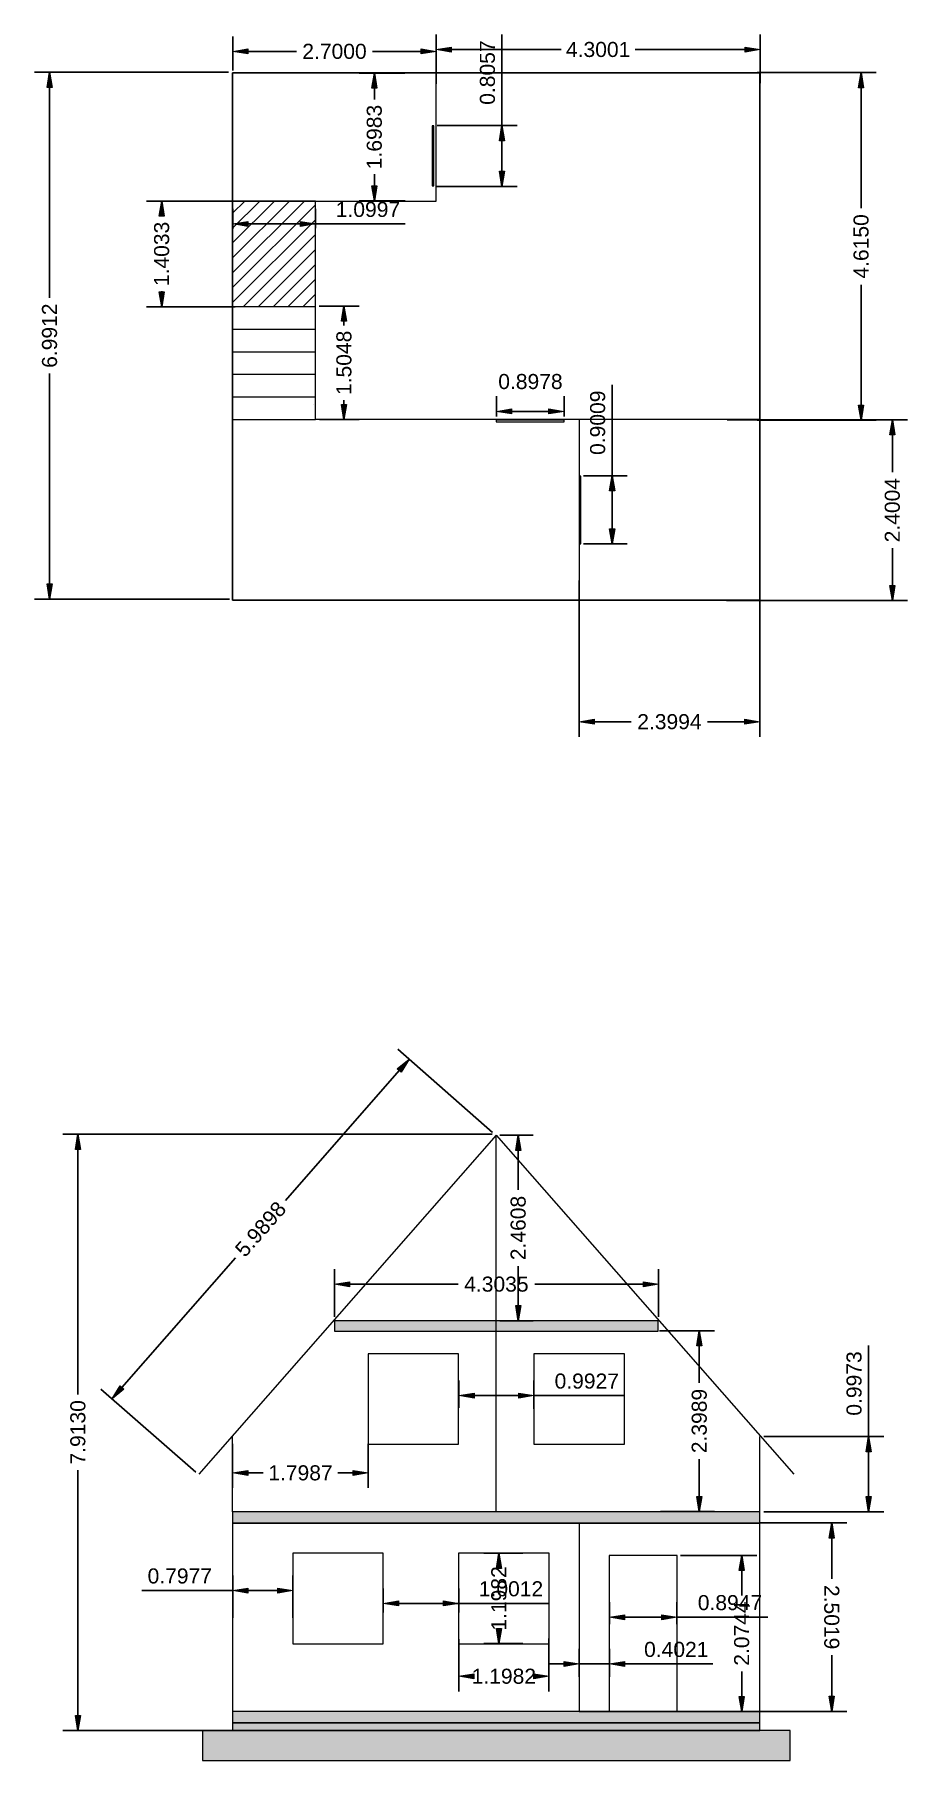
# Model space of a CAD drawing. Header units: inches. Extents: x -2.6 to 20.7, y -15.4 to 7.5.
# Drawn here: x -2.63 to 8.96, y -15.4 to 7.51 of the extents above; entities that cross this region are included whole.
import ezdxf

# ---------------------------------------------------------------- set-up
doc = ezdxf.new("R2010")
doc.units = ezdxf.units.IN
doc.header["$MEASUREMENT"] = 0
doc.linetypes.add('DASHED', pattern=[0.75, 0.5, -0.25])
doc.layers.get('0').update_dxf_attribs({"lineweight": 0})
doc.layers.get('Defpoints').update_dxf_attribs({"lineweight": 0})
doc.styles.get("Standard").update_dxf_attribs({"font": 'arial.ttf'})
doc.dimstyles.get("Standard").update_dxf_attribs({"dimtxt": 0.2, "dimasz": 0.2, "dimexe": 0.2, "dimexo": 0.05, "dimgap": 0.09, "dimtad": 0, "dimdec": 4, "dimzin": 0, "dimdsep": 46, "dimtxsty": 'Standard', "dimblk": 'VDDIM_DEFAULT', "dimcen": 0.09, "dimclre": 256, "dimclrt": 256, "dimadec": 0, "dimazin": 0, "dimtfac": 1, "dimtdec": 4, "dimtix": 1, "dimtmove": 0, "dimatfit": 3, "dimfxl": 0, "dimtolj": 1, "dimtzin": 0, "dimarcsym": 0})

# ---------------------------------------------------------------- blocks, each defined once
blk = doc.blocks.new('VDDIM_DEFAULT')
at = {"linetype": 'Continuous'}
blk.add_hatch(color=0, dxfattribs=at).paths.add_polyline_path([(0, 0), (-1, -0.1665), (-1, 0.1665)], flags=0)
at = {"color": 0, "linetype": 'Continuous'}
blk.add_lwpolyline([(0, 0), (-1, -0.1665), (-1, 0.1665), (0, 0)], dxfattribs=at)
blk = doc.blocks.new('*D10')
at = {"lineweight": -2}
for p, q in [((6.565, 2.397), (8.958, 2.397)), ((6.558, -0.003), (8.958, -0.003))]:
    blk.add_line(p, q, dxfattribs=at)
at = {"color": 0, "lineweight": -2}
for p, q in [((8.758, 2.197), (8.758, 1.703)), ((8.758, 0.197), (8.758, 0.691))]:
    blk.add_line(p, q, dxfattribs=at)
at = {"layer": 'Defpoints', "color": 0}
for p in [(6.515, 2.397), (6.508, -0.003), (8.758, -0.003)]:
    blk.add_point(p, dxfattribs=at)
at = {"color": 0, "lineweight": -2, "xscale": 0.2, "yscale": 0.2, "zscale": 0.2}
for p, rotation in [((8.758, 2.397), 89.99999999999986), ((8.758, -0.003), 269.9999999999998)]:
    blk.add_blockref('VDDIM_DEFAULT', p, dxfattribs=dict(at, rotation=rotation))
at = {"insert": (8.758, 1.197), "char_height": 0.2, "attachment_point": 5, "rotation": 90}
blk.add_mtext('\\A1;2.4004', dxfattribs=at)
blk = doc.blocks.new('*D11')
at = {"lineweight": -2}
for p, q in [((4.598, 0.261), (4.598, -1.812)), ((6.998, 0.261), (6.998, -1.812))]:
    blk.add_line(p, q, dxfattribs=at)
at = {"color": 0, "lineweight": -2}
for p, q in [((4.798, -1.612), (5.292, -1.612)), ((6.798, -1.612), (6.304, -1.612))]:
    blk.add_line(p, q, dxfattribs=at)
at = {"layer": 'Defpoints', "color": 0}
for p in [(4.598, 0.311), (6.998, 0.311), (6.998, -1.612)]:
    blk.add_point(p, dxfattribs=at)
at = {"color": 0, "lineweight": -2, "xscale": 0.2, "yscale": 0.2, "zscale": 0.2}
for p, rotation in [((4.598, -1.612), 180), ((6.998, -1.612), 360)]:
    blk.add_blockref('VDDIM_DEFAULT', p, dxfattribs=dict(at, rotation=rotation))
at = {"insert": (5.798, -1.612), "char_height": 0.2, "attachment_point": 5}
blk.add_mtext('\\A1;2.3994', dxfattribs=at)
blk = doc.blocks.new('*D12')
at = {"lineweight": -2}
for p, q in [((2.287, 6.999), (1.681, 6.999)), ((2.292, 5.301), (1.681, 5.301))]:
    blk.add_line(p, q, dxfattribs=at)
at = {"color": 0, "lineweight": -2}
for p, q in [((1.881, 6.799), (1.881, 6.646)), ((1.881, 5.501), (1.881, 5.655))]:
    blk.add_line(p, q, dxfattribs=at)
at = {"layer": 'Defpoints', "color": 0}
for p in [(2.337, 6.999), (1.881, 5.301), (2.342, 5.301)]:
    blk.add_point(p, dxfattribs=at)
at = {"color": 0, "lineweight": -2, "xscale": 0.2, "yscale": 0.2, "zscale": 0.2}
for p, rotation in [((1.881, 6.999), 89.9999999999999), ((1.881, 5.301), 269.9999999999999)]:
    blk.add_blockref('VDDIM_DEFAULT', p, dxfattribs=dict(at, rotation=rotation))
at = {"insert": (1.881, 6.15), "char_height": 0.2, "attachment_point": 5, "rotation": 90}
blk.add_mtext('\\A1;1.6983', dxfattribs=at)
blk = doc.blocks.new('*D13')
at = {"lineweight": -2}
for p, q in [((0.002, 7.032), (0.002, 7.486)), ((2.701, 7.032), (2.701, 7.486))]:
    blk.add_line(p, q, dxfattribs=at)
at = {"color": 0, "lineweight": -2}
for p, q in [((0.202, 7.286), (0.846, 7.286)), ((2.501, 7.286), (1.858, 7.286))]:
    blk.add_line(p, q, dxfattribs=at)
at = {"layer": 'Defpoints', "color": 0}
for p in [(0.002, 7.286), (0.002, 6.982), (2.701, 6.982)]:
    blk.add_point(p, dxfattribs=at)
at = {"color": 0, "lineweight": -2, "xscale": 0.2, "yscale": 0.2, "zscale": 0.2, "rotation": 180}
blk.add_blockref('VDDIM_DEFAULT', (0.002, 7.286), dxfattribs=at)
at = {"color": 0, "lineweight": -2, "xscale": 0.2, "yscale": 0.2, "zscale": 0.2}
blk.add_blockref('VDDIM_DEFAULT', (2.701, 7.286), dxfattribs=at)
at = {"insert": (1.352, 7.286), "char_height": 0.2, "attachment_point": 5}
blk.add_mtext('\\A1;2.7000', dxfattribs=at)
blk = doc.blocks.new('*D14')
at = {"lineweight": -2}
for p, q in [((0.002, 4.932), (0.002, 5.196)), ((1.101, 4.94), (1.101, 5.196))]:
    blk.add_line(p, q, dxfattribs=at)
at = {"color": 0, "lineweight": -2}
for p, q in [((0.202, 4.996), (1.101, 4.996)), ((1.101, 4.996), (2.292, 4.996))]:
    blk.add_line(p, q, dxfattribs=at)
at = {"layer": 'Defpoints', "color": 0}
for p in [(0.002, 4.882), (1.101, 4.996), (1.101, 4.89)]:
    blk.add_point(p, dxfattribs=at)
at = {"color": 0, "lineweight": -2, "xscale": 0.2, "yscale": 0.2, "zscale": 0.2, "rotation": 180}
blk.add_blockref('VDDIM_DEFAULT', (0.002, 4.996), dxfattribs=at)
at = {"color": 0, "lineweight": -2, "xscale": 0.2, "yscale": 0.2, "zscale": 0.2}
blk.add_blockref('VDDIM_DEFAULT', (1.101, 4.996), dxfattribs=at)
at = {"insert": (1.796, 5.188), "char_height": 0.2, "attachment_point": 5}
blk.add_mtext('\\A1;1.0997', dxfattribs=at)
blk = doc.blocks.new('*D15')
at = {"lineweight": -2}
for p, q in [((0.034, 5.3), (-1.142, 5.3)), ((0.034, 3.897), (-1.142, 3.897))]:
    blk.add_line(p, q, dxfattribs=at)
at = {"color": 0, "lineweight": -2}
for p, q in [((-0.942, 5.1), (-0.942, 5.094)), ((-0.942, 4.097), (-0.942, 4.103))]:
    blk.add_line(p, q, dxfattribs=at)
at = {"layer": 'Defpoints', "color": 0}
for p in [(0.084, 5.3), (-0.942, 3.897), (0.084, 3.897)]:
    blk.add_point(p, dxfattribs=at)
at = {"color": 0, "lineweight": -2, "xscale": 0.2, "yscale": 0.2, "zscale": 0.2}
for p, rotation in [((-0.942, 5.3), 89.9999999999999), ((-0.942, 3.897), 269.9999999999999)]:
    blk.add_blockref('VDDIM_DEFAULT', p, dxfattribs=dict(at, rotation=rotation))
at = {"insert": (-0.942, 4.598), "char_height": 0.2, "attachment_point": 5, "rotation": 90}
blk.add_mtext('\\A1;1.4033', dxfattribs=at)
blk = doc.blocks.new('*D16')
at = {"lineweight": -2}
for p, q in [((1.149, 3.905), (1.678, 3.905)), ((1.151, 2.4), (1.678, 2.4))]:
    blk.add_line(p, q, dxfattribs=at)
at = {"color": 0, "lineweight": -2}
for p, q in [((1.478, 3.705), (1.478, 3.648)), ((1.478, 2.6), (1.478, 2.657))]:
    blk.add_line(p, q, dxfattribs=at)
at = {"layer": 'Defpoints', "color": 0}
for p in [(1.099, 3.905), (1.101, 2.4), (1.478, 2.4)]:
    blk.add_point(p, dxfattribs=at)
at = {"color": 0, "lineweight": -2, "xscale": 0.2, "yscale": 0.2, "zscale": 0.2}
for p, rotation in [((1.478, 3.905), 89.99999999999994), ((1.478, 2.4), 269.9999999999999)]:
    blk.add_blockref('VDDIM_DEFAULT', p, dxfattribs=dict(at, rotation=rotation))
at = {"insert": (1.478, 3.152), "char_height": 0.2, "attachment_point": 5, "rotation": 90}
blk.add_mtext('\\A1;1.5048', dxfattribs=at)
blk = doc.blocks.new('*D17')
at = {"lineweight": -2}
for p, q in [((-0.055, 7.009), (-2.63, 7.009)), ((-0.041, 0.017), (-2.63, 0.017))]:
    blk.add_line(p, q, dxfattribs=at)
at = {"color": 0, "lineweight": -2}
for p, q in [((-2.43, 6.809), (-2.43, 4.017)), ((-2.43, 0.217), (-2.43, 3.009))]:
    blk.add_line(p, q, dxfattribs=at)
at = {"layer": 'Defpoints', "color": 0}
for p in [(-0.005, 7.009), (-2.43, 0.017), (0.009, 0.017)]:
    blk.add_point(p, dxfattribs=at)
at = {"color": 0, "lineweight": -2, "xscale": 0.2, "yscale": 0.2, "zscale": 0.2}
for p, rotation in [((-2.43, 7.009), 89.99999999999991), ((-2.43, 0.017), 269.9999999999999)]:
    blk.add_blockref('VDDIM_DEFAULT', p, dxfattribs=dict(at, rotation=rotation))
at = {"insert": (-2.43, 3.513), "char_height": 0.2, "attachment_point": 5, "rotation": 90}
blk.add_mtext('\\A1;6.9912', dxfattribs=at)
blk = doc.blocks.new('*D18')
at = {"lineweight": -2}
for p, q in [((6.963, 7.005), (8.543, 7.005)), ((6.963, 2.39), (8.543, 2.39))]:
    blk.add_line(p, q, dxfattribs=at)
at = {"color": 0, "lineweight": -2}
for p, q in [((8.343, 6.805), (8.343, 5.206)), ((8.343, 2.59), (8.343, 4.189))]:
    blk.add_line(p, q, dxfattribs=at)
at = {"layer": 'Defpoints', "color": 0}
for p in [(6.913, 7.005), (6.913, 2.39), (8.343, 2.39)]:
    blk.add_point(p, dxfattribs=at)
at = {"color": 0, "lineweight": -2, "xscale": 0.2, "yscale": 0.2, "zscale": 0.2}
for p, rotation in [((8.343, 7.005), 89.9999999999999), ((8.343, 2.39), 269.9999999999999)]:
    blk.add_blockref('VDDIM_DEFAULT', p, dxfattribs=dict(at, rotation=rotation))
at = {"insert": (8.343, 4.698), "char_height": 0.2, "attachment_point": 5, "rotation": 90}
blk.add_mtext('\\A1;4.6150', dxfattribs=at)
blk = doc.blocks.new('*D25')
at = {"lineweight": -2}
for p, q in [((6.999, -12.247), (8.152, -12.247)), ((6.999, -14.748), (8.152, -14.748))]:
    blk.add_line(p, q, dxfattribs=at)
at = {"color": 0, "lineweight": -2}
for p, q in [((7.952, -12.447), (7.952, -12.991)), ((7.952, -14.548), (7.952, -14.004))]:
    blk.add_line(p, q, dxfattribs=at)
at = {"layer": 'Defpoints', "color": 0}
for p in [(6.949, -12.247), (7.952, -12.247), (6.949, -14.748)]:
    blk.add_point(p, dxfattribs=at)
at = {"color": 0, "lineweight": -2, "xscale": 0.2, "yscale": 0.2, "zscale": 0.2}
for p, rotation in [((7.952, -12.247), 90), ((7.952, -14.748), 270)]:
    blk.add_blockref('VDDIM_DEFAULT', p, dxfattribs=dict(at, rotation=rotation))
at = {"insert": (7.952, -13.497), "char_height": 0.2, "attachment_point": 5, "rotation": 270}
blk.add_mtext('\\A1;2.5019', dxfattribs=at)
blk = doc.blocks.new('*D26')
at = {"color": 0, "lineweight": -2}
for p, q in [((8.443, -11.101), (8.443, -9.892)), ((8.443, -11.898), (8.443, -11.301))]:
    blk.add_line(p, q, dxfattribs=at)
at = {"lineweight": -2}
for p, q in [((7.051, -11.101), (8.643, -11.101)), ((7.051, -12.098), (8.643, -12.098))]:
    blk.add_line(p, q, dxfattribs=at)
at = {"layer": 'Defpoints', "color": 0}
for p in [(7.001, -11.101), (8.443, -11.101), (7.001, -12.098)]:
    blk.add_point(p, dxfattribs=at)
at = {"color": 0, "lineweight": -2, "xscale": 0.2, "yscale": 0.2, "zscale": 0.2}
for p, rotation in [((8.443, -11.101), 90), ((8.443, -12.098), 270)]:
    blk.add_blockref('VDDIM_DEFAULT', p, dxfattribs=dict(at, rotation=rotation))
at = {"insert": (8.25, -10.396), "char_height": 0.2, "attachment_point": 5, "rotation": 90}
blk.add_mtext('\\A1;0.9973', dxfattribs=at)
blk = doc.blocks.new('*D27')
at = {"lineweight": -2}
for p, q in [((4.601, -14.29), (4.601, -13.919)), ((5.003, -14.29), (5.003, -13.919))]:
    blk.add_line(p, q, dxfattribs=at)
at = {"color": 0, "lineweight": -2}
for p, q in [((4.401, -14.119), (4.201, -14.119)), ((4.601, -14.119), (5.003, -14.119)), ((5.203, -14.119), (6.374, -14.119))]:
    blk.add_line(p, q, dxfattribs=at)
at = {"layer": 'Defpoints', "color": 0}
for p in [(5.003, -14.119), (4.601, -14.34), (5.003, -14.34)]:
    blk.add_point(p, dxfattribs=at)
at = {"color": 0, "lineweight": -2, "xscale": 0.2, "yscale": 0.2, "zscale": 0.2}
blk.add_blockref('VDDIM_DEFAULT', (4.601, -14.119), dxfattribs=at)
at = {"color": 0, "lineweight": -2, "xscale": 0.2, "yscale": 0.2, "zscale": 0.2, "rotation": 180}
blk.add_blockref('VDDIM_DEFAULT', (5.003, -14.119), dxfattribs=at)
at = {"insert": (5.889, -13.927), "char_height": 0.2, "attachment_point": 5}
blk.add_mtext('\\A1;0.4021', dxfattribs=at)
blk = doc.blocks.new('*D28')
at = {"lineweight": -2}
for p, q in [((3.001, -13.791), (3.001, -14.483)), ((4.199, -13.783), (4.199, -14.483))]:
    blk.add_line(p, q, dxfattribs=at)
at = {"color": 0, "lineweight": -2}
for p, q in [((3.201, -14.283), (3.106, -14.283)), ((3.999, -14.283), (4.094, -14.283))]:
    blk.add_line(p, q, dxfattribs=at)
at = {"layer": 'Defpoints', "color": 0}
for p in [(3.001, -13.741), (4.199, -13.733), (4.199, -14.283)]:
    blk.add_point(p, dxfattribs=at)
at = {"color": 0, "lineweight": -2, "xscale": 0.2, "yscale": 0.2, "zscale": 0.2, "rotation": 180}
blk.add_blockref('VDDIM_DEFAULT', (3.001, -14.283), dxfattribs=at)
at = {"color": 0, "lineweight": -2, "xscale": 0.2, "yscale": 0.2, "zscale": 0.2}
blk.add_blockref('VDDIM_DEFAULT', (4.199, -14.283), dxfattribs=at)
at = {"insert": (3.6, -14.283), "char_height": 0.2, "attachment_point": 5}
blk.add_mtext('\\A1;1.1982', dxfattribs=at)
blk = doc.blocks.new('*D29')
at = {"lineweight": -2}
for p, q in [((3.853, -12.65), (3.334, -12.65)), ((3.853, -13.848), (3.334, -13.848))]:
    blk.add_line(p, q, dxfattribs=at)
at = {"color": 0, "lineweight": -2}
for p, q in [((3.534, -12.85), (3.534, -12.755)), ((3.534, -13.648), (3.534, -13.743))]:
    blk.add_line(p, q, dxfattribs=at)
at = {"layer": 'Defpoints', "color": 0}
for p in [(3.903, -12.65), (3.534, -13.848), (3.903, -13.848)]:
    blk.add_point(p, dxfattribs=at)
at = {"color": 0, "lineweight": -2, "xscale": 0.2, "yscale": 0.2, "zscale": 0.2}
for p, rotation in [((3.534, -12.65), 90), ((3.534, -13.848), 270)]:
    blk.add_blockref('VDDIM_DEFAULT', p, dxfattribs=dict(at, rotation=rotation))
at = {"insert": (3.534, -13.249), "char_height": 0.2, "attachment_point": 5, "rotation": 90}
blk.add_mtext('\\A1;1.1982', dxfattribs=at)
blk = doc.blocks.new('*D30')
at = {"lineweight": -2}
for p, q in [((2, -13.437), (2, -13.115)), ((3.001, -13.437), (3.001, -13.115))]:
    blk.add_line(p, q, dxfattribs=at)
at = {"color": 0, "lineweight": -2}
for p, q in [((2.2, -13.315), (3.001, -13.315)), ((3.001, -13.315), (4.189, -13.315))]:
    blk.add_line(p, q, dxfattribs=at)
at = {"layer": 'Defpoints', "color": 0}
for p in [(2, -13.487), (3.001, -13.315), (3.001, -13.487)]:
    blk.add_point(p, dxfattribs=at)
at = {"color": 0, "lineweight": -2, "xscale": 0.2, "yscale": 0.2, "zscale": 0.2, "rotation": 180}
blk.add_blockref('VDDIM_DEFAULT', (2, -13.315), dxfattribs=at)
at = {"color": 0, "lineweight": -2, "xscale": 0.2, "yscale": 0.2, "zscale": 0.2}
blk.add_blockref('VDDIM_DEFAULT', (3.001, -13.315), dxfattribs=at)
at = {"insert": (3.695, -13.122), "char_height": 0.2, "attachment_point": 5}
blk.add_mtext('\\A1;1.0012', dxfattribs=at)
blk = doc.blocks.new('*D31')
at = {"lineweight": -2}
for p, q in [((5.003, -13.591), (5.003, -13.299)), ((5.897, -13.591), (5.897, -13.299))]:
    blk.add_line(p, q, dxfattribs=at)
at = {"color": 0, "lineweight": -2}
for p, q in [((5.203, -13.499), (5.697, -13.499)), ((5.897, -13.499), (7.106, -13.499))]:
    blk.add_line(p, q, dxfattribs=at)
at = {"layer": 'Defpoints', "color": 0}
for p in [(5.897, -13.499), (5.003, -13.641), (5.897, -13.641)]:
    blk.add_point(p, dxfattribs=at)
at = {"color": 0, "lineweight": -2, "xscale": 0.2, "yscale": 0.2, "zscale": 0.2, "rotation": 180}
blk.add_blockref('VDDIM_DEFAULT', (5.003, -13.499), dxfattribs=at)
at = {"color": 0, "lineweight": -2, "xscale": 0.2, "yscale": 0.2, "zscale": 0.2}
blk.add_blockref('VDDIM_DEFAULT', (5.897, -13.499), dxfattribs=at)
at = {"insert": (6.602, -13.306), "char_height": 0.2, "attachment_point": 5}
blk.add_mtext('\\A1;0.8947', dxfattribs=at)
blk = doc.blocks.new('*D32')
at = {"lineweight": -2}
for p, q in [((5.947, -12.678), (6.958, -12.678)), ((5.947, -14.752), (6.958, -14.752))]:
    blk.add_line(p, q, dxfattribs=at)
at = {"color": 0, "lineweight": -2}
for p, q in [((6.758, -12.878), (6.758, -13.209)), ((6.758, -14.552), (6.758, -14.221))]:
    blk.add_line(p, q, dxfattribs=at)
at = {"layer": 'Defpoints', "color": 0}
for p in [(5.897, -12.678), (6.758, -12.678), (5.897, -14.752)]:
    blk.add_point(p, dxfattribs=at)
at = {"color": 0, "lineweight": -2, "xscale": 0.2, "yscale": 0.2, "zscale": 0.2}
for p, rotation in [((6.758, -12.678), 89.99999999999991), ((6.758, -14.752), 269.9999999999999)]:
    blk.add_blockref('VDDIM_DEFAULT', p, dxfattribs=dict(at, rotation=rotation))
at = {"insert": (6.758, -13.715), "char_height": 0.2, "attachment_point": 5, "rotation": 90}
blk.add_mtext('\\A1;2.0744', dxfattribs=at)
blk = doc.blocks.new('*D33')
at = {"lineweight": -2}
for p, q in [((3.549, -7.101), (3.991, -7.101)), ((3.549, -9.562), (3.991, -9.562))]:
    blk.add_line(p, q, dxfattribs=at)
at = {"color": 0, "lineweight": -2}
for p, q in [((3.791, -7.301), (3.791, -7.825)), ((3.791, -9.362), (3.791, -8.838))]:
    blk.add_line(p, q, dxfattribs=at)
at = {"layer": 'Defpoints', "color": 0}
for p in [(3.499, -7.101), (3.499, -9.562), (3.791, -9.562)]:
    blk.add_point(p, dxfattribs=at)
at = {"color": 0, "lineweight": -2, "xscale": 0.2, "yscale": 0.2, "zscale": 0.2}
for p, rotation in [((3.791, -7.101), 90), ((3.791, -9.562), 270)]:
    blk.add_blockref('VDDIM_DEFAULT', p, dxfattribs=dict(at, rotation=rotation))
at = {"insert": (3.791, -8.332), "char_height": 0.2, "attachment_point": 5, "rotation": 90}
blk.add_mtext('\\A1;2.4608', dxfattribs=at)
blk = doc.blocks.new('*D34')
at = {"lineweight": -2}
for p, q in [((1.35, -9.51), (1.35, -8.878)), ((5.653, -9.51), (5.653, -8.878))]:
    blk.add_line(p, q, dxfattribs=at)
at = {"color": 0, "lineweight": -2}
for p, q in [((1.55, -9.078), (2.992, -9.078)), ((5.453, -9.078), (4.011, -9.078))]:
    blk.add_line(p, q, dxfattribs=at)
at = {"layer": 'Defpoints', "color": 0}
for p in [(5.653, -9.078), (1.35, -9.56), (5.653, -9.56)]:
    blk.add_point(p, dxfattribs=at)
at = {"color": 0, "lineweight": -2, "xscale": 0.2, "yscale": 0.2, "zscale": 0.2, "rotation": 180}
blk.add_blockref('VDDIM_DEFAULT', (1.35, -9.078), dxfattribs=at)
at = {"color": 0, "lineweight": -2, "xscale": 0.2, "yscale": 0.2, "zscale": 0.2}
blk.add_blockref('VDDIM_DEFAULT', (5.653, -9.078), dxfattribs=at)
at = {"insert": (3.501, -9.078), "char_height": 0.2, "attachment_point": 5}
blk.add_mtext('\\A1;4.3035', dxfattribs=at)
blk = doc.blocks.new('*D35')
at = {"lineweight": -2}
for p, q in [((3.451, -7.062), (2.191, -5.96)), ((-0.491, -11.571), (-1.751, -10.47))]:
    blk.add_line(p, q, dxfattribs=at)
at = {"color": 0, "lineweight": -2}
for p, q in [((2.21, -6.242), (0.703, -7.966)), ((-1.469, -10.451), (0.038, -8.727))]:
    blk.add_line(p, q, dxfattribs=at)
at = {"layer": 'Defpoints', "color": 0}
for p in [(2.342, -6.092), (3.489, -7.094), (-0.453, -11.604)]:
    blk.add_point(p, dxfattribs=at)
at = {"color": 0, "lineweight": -2, "xscale": 0.2, "yscale": 0.2, "zscale": 0.2}
for p, rotation in [((2.342, -6.092), 48.83959633795348), ((-1.6, -10.601), 228.8395963379535)]:
    blk.add_blockref('VDDIM_DEFAULT', p, dxfattribs=dict(at, rotation=rotation))
at = {"insert": (0.371, -8.346), "char_height": 0.2, "attachment_point": 5, "rotation": 48.8396}
blk.add_mtext('\\A1;5.9898', dxfattribs=at)
blk = doc.blocks.new('*D36')
at = {"lineweight": -2}
for p, q in [((0.003, -13.508), (0.003, -12.944)), ((0.801, -13.508), (0.801, -12.944))]:
    blk.add_line(p, q, dxfattribs=at)
at = {"color": 0, "lineweight": -2}
for p, q in [((0.003, -13.144), (-1.206, -13.144)), ((0.601, -13.144), (0.203, -13.144))]:
    blk.add_line(p, q, dxfattribs=at)
at = {"layer": 'Defpoints', "color": 0}
for p in [(0.003, -13.144), (0.003, -13.558), (0.801, -13.558)]:
    blk.add_point(p, dxfattribs=at)
at = {"color": 0, "lineweight": -2, "xscale": 0.2, "yscale": 0.2, "zscale": 0.2, "rotation": 180}
blk.add_blockref('VDDIM_DEFAULT', (0.003, -13.144), dxfattribs=at)
at = {"color": 0, "lineweight": -2, "xscale": 0.2, "yscale": 0.2, "zscale": 0.2}
blk.add_blockref('VDDIM_DEFAULT', (0.801, -13.144), dxfattribs=at)
at = {"insert": (-0.702, -12.952), "char_height": 0.2, "attachment_point": 5}
blk.add_mtext('\\A1;0.7977', dxfattribs=at)
blk = doc.blocks.new('*D37')
at = {"lineweight": -2}
for p, q in [((3.444, -7.088), (-2.254, -7.088)), ((3.478, -15.001), (-2.254, -15.001))]:
    blk.add_line(p, q, dxfattribs=at)
at = {"color": 0, "lineweight": -2}
for p, q in [((-2.054, -7.288), (-2.054, -10.541)), ((-2.054, -14.801), (-2.054, -11.548))]:
    blk.add_line(p, q, dxfattribs=at)
at = {"layer": 'Defpoints', "color": 0}
for p in [(3.494, -7.088), (-2.054, -15.001), (3.528, -15.001)]:
    blk.add_point(p, dxfattribs=at)
at = {"color": 0, "lineweight": -2, "xscale": 0.2, "yscale": 0.2, "zscale": 0.2}
for p, rotation in [((-2.054, -7.088), 89.99999999999991), ((-2.054, -15.001), 269.9999999999999)]:
    blk.add_blockref('VDDIM_DEFAULT', p, dxfattribs=dict(at, rotation=rotation))
at = {"insert": (-2.054, -11.044), "char_height": 0.2, "attachment_point": 5, "rotation": 90}
blk.add_mtext('\\A1;7.9130', dxfattribs=at)
blk = doc.blocks.new('*D38')
at = {"lineweight": -2}
for p, q in [((5.666, -9.695), (6.395, -9.695)), ((5.678, -12.094), (6.395, -12.094))]:
    blk.add_line(p, q, dxfattribs=at)
at = {"color": 0, "lineweight": -2}
for p, q in [((6.195, -9.895), (6.195, -10.387)), ((6.195, -11.894), (6.195, -11.401))]:
    blk.add_line(p, q, dxfattribs=at)
at = {"layer": 'Defpoints', "color": 0}
for p in [(5.616, -9.695), (5.628, -12.094), (6.195, -12.094)]:
    blk.add_point(p, dxfattribs=at)
at = {"color": 0, "lineweight": -2, "xscale": 0.2, "yscale": 0.2, "zscale": 0.2}
for p, rotation in [((6.195, -9.695), 89.99999999999986), ((6.195, -12.094), 269.9999999999998)]:
    blk.add_blockref('VDDIM_DEFAULT', p, dxfattribs=dict(at, rotation=rotation))
at = {"insert": (6.195, -10.894), "char_height": 0.2, "attachment_point": 5, "rotation": 90}
blk.add_mtext('\\A1;2.3989', dxfattribs=at)
blk = doc.blocks.new('*D39')
at = {"lineweight": -2}
for p, q in [((3.004, -10.72), (3.004, -10.357)), ((3.997, -10.732), (3.997, -10.357))]:
    blk.add_line(p, q, dxfattribs=at)
at = {"color": 0, "lineweight": -2}
for p, q in [((3.204, -10.557), (3.797, -10.557)), ((3.997, -10.557), (5.206, -10.557))]:
    blk.add_line(p, q, dxfattribs=at)
at = {"layer": 'Defpoints', "color": 0}
for p in [(3.997, -10.557), (3.004, -10.77), (3.997, -10.782)]:
    blk.add_point(p, dxfattribs=at)
at = {"color": 0, "lineweight": -2, "xscale": 0.2, "yscale": 0.2, "zscale": 0.2, "rotation": 180}
blk.add_blockref('VDDIM_DEFAULT', (3.004, -10.557), dxfattribs=at)
at = {"color": 0, "lineweight": -2, "xscale": 0.2, "yscale": 0.2, "zscale": 0.2}
blk.add_blockref('VDDIM_DEFAULT', (3.997, -10.557), dxfattribs=at)
at = {"insert": (4.701, -10.365), "char_height": 0.2, "attachment_point": 5}
blk.add_mtext('\\A1;0.9927', dxfattribs=at)
blk = doc.blocks.new('*D40')
at = {"lineweight": -2}
for p, q in [((3.501, 2.441), (3.501, 2.708)), ((4.399, 2.439), (4.399, 2.708))]:
    blk.add_line(p, q, dxfattribs=at)
at = {"color": 0, "lineweight": -2}
blk.add_line((3.701, 2.508), (4.199, 2.508), dxfattribs=at)
at = {"layer": 'Defpoints', "color": 0}
for p in [(3.501, 2.391), (4.399, 2.508), (4.399, 2.389)]:
    blk.add_point(p, dxfattribs=at)
at = {"color": 0, "lineweight": -2, "xscale": 0.2, "yscale": 0.2, "zscale": 0.2, "rotation": 180}
blk.add_blockref('VDDIM_DEFAULT', (3.501, 2.508), dxfattribs=at)
at = {"color": 0, "lineweight": -2, "xscale": 0.2, "yscale": 0.2, "zscale": 0.2}
blk.add_blockref('VDDIM_DEFAULT', (4.399, 2.508), dxfattribs=at)
at = {"insert": (3.953, 2.903), "char_height": 0.2, "attachment_point": 5}
blk.add_mtext('\\A1;0.8978', dxfattribs=at)
blk = doc.blocks.new('*D41')
at = {"color": 0, "lineweight": -2}
for p, q in [((5.038, 1.652), (5.038, 2.861)), ((5.038, 0.951), (5.038, 1.452))]:
    blk.add_line(p, q, dxfattribs=at)
at = {"lineweight": -2}
for p, q in [((4.659, 1.652), (5.238, 1.652)), ((4.657, 0.751), (5.238, 0.751))]:
    blk.add_line(p, q, dxfattribs=at)
at = {"layer": 'Defpoints', "color": 0}
for p in [(4.609, 1.652), (5.038, 1.652), (4.607, 0.751)]:
    blk.add_point(p, dxfattribs=at)
at = {"color": 0, "lineweight": -2, "xscale": 0.2, "yscale": 0.2, "zscale": 0.2}
for p, rotation in [((5.038, 1.652), 89.9999999999999), ((5.038, 0.751), 269.9999999999999)]:
    blk.add_blockref('VDDIM_DEFAULT', p, dxfattribs=dict(at, rotation=rotation))
at = {"insert": (4.846, 2.357), "char_height": 0.2, "attachment_point": 5, "rotation": 90}
blk.add_mtext('\\A1;0.9009', dxfattribs=at)
blk = doc.blocks.new('*D42')
at = {"color": 0, "lineweight": -2}
for p, q in [((3.575, 6.301), (3.575, 7.51)), ((3.575, 5.695), (3.575, 6.101))]:
    blk.add_line(p, q, dxfattribs=at)
at = {"lineweight": -2}
for p, q in [((2.714, 6.301), (3.775, 6.301)), ((2.704, 5.495), (3.775, 5.495))]:
    blk.add_line(p, q, dxfattribs=at)
at = {"layer": 'Defpoints', "color": 0}
for p in [(2.664, 6.301), (3.575, 6.301), (2.654, 5.495)]:
    blk.add_point(p, dxfattribs=at)
at = {"color": 0, "lineweight": -2, "xscale": 0.2, "yscale": 0.2, "zscale": 0.2}
for p, rotation in [((3.575, 6.301), 89.99999999999987), ((3.575, 5.495), 269.9999999999999)]:
    blk.add_blockref('VDDIM_DEFAULT', p, dxfattribs=dict(at, rotation=rotation))
at = {"insert": (3.383, 7.005), "char_height": 0.2, "attachment_point": 5, "rotation": 90}
blk.add_mtext('\\A1;0.8057', dxfattribs=at)
blk = doc.blocks.new('*D45')
at = {"lineweight": -2}
for p, q in [((0, -11.195), (0, -11.783)), ((1.799, -11.195), (1.799, -11.783))]:
    blk.add_line(p, q, dxfattribs=at)
at = {"color": 0, "lineweight": -2}
for p, q in [((0.2, -11.583), (0.405, -11.583)), ((1.599, -11.583), (1.395, -11.583))]:
    blk.add_line(p, q, dxfattribs=at)
at = {"layer": 'Defpoints', "color": 0}
for p in [(0, -11.145), (1.799, -11.145), (1.799, -11.583)]:
    blk.add_point(p, dxfattribs=at)
at = {"color": 0, "lineweight": -2, "xscale": 0.2, "yscale": 0.2, "zscale": 0.2, "rotation": 180}
blk.add_blockref('VDDIM_DEFAULT', (0, -11.583), dxfattribs=at)
at = {"color": 0, "lineweight": -2, "xscale": 0.2, "yscale": 0.2, "zscale": 0.2}
blk.add_blockref('VDDIM_DEFAULT', (1.799, -11.583), dxfattribs=at)
at = {"insert": (0.9, -11.583), "char_height": 0.2, "attachment_point": 5}
blk.add_mtext('\\A1;1.7987', dxfattribs=at)
blk = doc.blocks.new('*D51')
at = {"lineweight": -2}
for p, q in [((2.702, 6.857), (2.702, 7.511)), ((7.002, 6.863), (7.002, 7.511))]:
    blk.add_line(p, q, dxfattribs=at)
at = {"color": 0, "lineweight": -2}
for p, q in [((2.902, 7.311), (4.363, 7.311)), ((6.802, 7.311), (5.342, 7.311))]:
    blk.add_line(p, q, dxfattribs=at)
at = {"layer": 'Defpoints', "color": 0}
for p in [(7.002, 7.311), (2.702, 6.807), (7.002, 6.813)]:
    blk.add_point(p, dxfattribs=at)
at = {"color": 0, "lineweight": -2, "xscale": 0.2, "yscale": 0.2, "zscale": 0.2, "rotation": 180}
blk.add_blockref('VDDIM_DEFAULT', (2.702, 7.311), dxfattribs=at)
at = {"color": 0, "lineweight": -2, "xscale": 0.2, "yscale": 0.2, "zscale": 0.2}
blk.add_blockref('VDDIM_DEFAULT', (7.002, 7.311), dxfattribs=at)
at = {"insert": (4.852, 7.311), "char_height": 0.2, "attachment_point": 5}
blk.add_mtext('\\A1;4.3001', dxfattribs=at)

msp = doc.modelspace()

# ---------------------------------------------------------------- hatches: boundary and pattern name
at = {"lineweight": 15}
h = msp.add_hatch(dxfattribs=at)
h.set_pattern_fill('_USER', color=94, scale=0.139753, angle=45, style=0, pattern_type=0)
h.set_pattern_definition([(45, (0, 0), (-0.0988204, 0.0988204), [])])
h.paths.add_polyline_path([(0, 3.9), (1.1, 3.9), (1.1, 5.3), (0, 5.3)], flags=0)
for color, points in [(44, [(1.35, -9.7), (5.65, -9.7), (5.65, -9.56213), (1.35, -9.56213)]), (44, [(0, -12.25), (7, -12.25), (7, -12.1), (0, -12.1)]), (44, [(0, -14.9), (7, -14.9), (7, -14.75), (0, -14.75)]), (9, [(-0.4, -15.4), (7.4, -15.4), (7.4, -15), (-0.4, -15)]), (28, [(0, -15), (7, -15), (7, -14.9), (0, -14.9)])]:
    msp.add_hatch(color=color).paths.add_polyline_path(points, flags=0)

# ---------------------------------------------------------------- linework, layer by layer
for p, q in [((0, 3.6), (1.1, 3.6)), ((0, 3.3), (1.1, 3.3)), ((0, 3), (1.1, 3)), ((0, 2.7), (1.1, 2.7)), ((1.07076, 2.59533), (1.07076, 2.59533)), ((4.6, 2.4), (1.1, 2.4)), ((3.5, -7.1), (-0.45, -11.6)), ((3.5, -12.1), (3.5, -7.1)), ((3.5, -7.1), (7.45, -11.6)), ((0, -12.1), (0, -11.1)), ((7, -12.1), (7, -11.1))]:
    msp.add_line(p, q)
at = {"lineweight": 30}
msp.add_lwpolyline([(0, 0), (7, 0), (7, 7), (0, 7)], close=True, dxfattribs=at)
for points in [[(0, 5.3), (2.7, 5.3), (2.7, 7), (0, 7)], [(0, 2.4), (1.1, 2.4), (1.1, 5.3), (0, 5.3)], [(4.6, 0), (7, 0), (7, 2.4), (4.6, 2.4)], [(1.35, -9.7), (5.65, -9.7), (5.65, -9.56213), (1.35, -9.56213)], [(0, -14.9), (7, -14.9), (7, -12.25), (0, -12.25)], [(4.6, -14.75), (7, -14.75), (7, -12.25), (4.6, -12.25)], [(-0.4, -15.4), (7.4, -15.4), (7.4, -15), (-0.4, -15)]]:
    msp.add_lwpolyline(points, close=True)
at = {"color": 1}
for points in [[(2.65, 5.5), (2.67, 5.5), (2.67, 6.3), (2.65, 6.3)], [(3.5, 2.37), (4.4, 2.37), (4.4, 2.39), (3.5, 2.39)], [(4.6, 0.75), (4.62, 0.75), (4.62, 1.65), (4.6, 1.65)], [(1.8, -11.2), (3, -11.2), (3, -10), (1.8, -10)], [(4, -11.2), (5.2, -11.2), (5.2, -10), (4, -10)], [(0.8, -13.85), (2, -13.85), (2, -12.65), (0.8, -12.65)], [(3, -13.85), (4.2, -13.85), (4.2, -12.65), (3, -12.65)], [(5, -14.75), (5.9, -14.75), (5.9, -12.68), (5, -12.68)]]:
    msp.add_lwpolyline(points, close=True, dxfattribs=at)
at = {"color": 94, "lineweight": 15}
msp.add_lwpolyline([(0, 3.9), (1.1, 3.9), (1.1, 5.3), (0, 5.3)], close=True, dxfattribs=at)
at = {"color": 7}
for points in [[(0, -12.25), (7, -12.25), (7, -12.1), (0, -12.1)], [(0, -14.9), (7, -14.9), (7, -14.75), (0, -14.75)]]:
    msp.add_lwpolyline(points, close=True, dxfattribs=at)
at = {"color": 28}
msp.add_lwpolyline([(0, -15), (7, -15), (7, -14.9), (0, -14.9)], close=True, dxfattribs=at)

# ---------------------------------------------------------------- dimensions: what is measured, and where the dimension line sits
at = {"color": 160, "linetype": 'DASHED'}
for base, p1, p2, picture, middle in [((0.00153, 7.28603), (2.70149, 6.98238), (0.00153, 6.98238), '*D13', (1.35151, 7.28603)), ((6.99758, -1.61225), (4.59817, 0.31069), (6.99758, 0.31069), '*D11', (5.79788, -1.61225))]:
    dim = msp.add_linear_dim(base=base, p1=p1, p2=p2, dimstyle='Standard', dxfattribs=at)
    dim.commit()
    dim.dimension.update_dxf_attribs({"geometry": picture, "text_midpoint": middle})
at = {"color": 5}
for base, p1, p2, picture, middle in [((3.57545, 6.30087), (2.65369, 5.49515), (2.66375, 6.30087), '*D42', (3.38335, 7.00547)), ((5.038413, 1.651604), (4.607073, 0.750752), (4.608982, 1.651604), '*D41', (4.846313, 2.356504)), ((-2.05365, -15.0008), (3.49394, -7.08783), (3.52797, -15.0008), '*D37', (-2.05365, -11.04432)), ((3.79104, -9.56217), (3.49945, -7.10133), (3.49945, -9.56217), '*D33', (3.79104, -8.33175)), ((6.19487, -12.09357), (5.61581, -9.69463), (5.62763, -12.09357), '*D38', (6.19487, -10.8941)), ((8.44258, -11.10101), (7.00073, -12.09833), (7.00073, -11.10101), '*D26', (8.25048, -10.39631)), ((3.53414, -13.84793), (3.90344, -12.64977), (3.90344, -13.84793), '*D29', (3.53414, -13.24885)), ((6.75781, -12.67788), (5.89726, -14.75232), (5.89726, -12.67788), '*D32', (6.75781, -13.7151))]:
    dim = msp.add_linear_dim(base=base, p1=p1, p2=p2, angle=90, dimstyle='Standard', dxfattribs=at)
    dim.commit()
    dim.dimension.update_dxf_attribs({"geometry": picture, "text_midpoint": middle})
for base, p1, p2, picture, middle in [((7.00245, 7.31059), (2.70239, 6.80733), (7.00245, 6.81293), '*D51', (4.85242, 7.31059)), ((5.65305, -9.07779), (1.34952, -9.56033), (5.65305, -9.56033), '*D34', (3.50129, -9.07779)), ((3.99682, -10.5573), (3.00415, -10.77002), (3.99682, -10.78183), '*D39', (4.70142, -10.3652)), ((0.00283, -13.14419), (0.80051, -13.5578), (0.00283, -13.5578), '*D36', (-0.70177, -12.95209)), ((3.00072, -13.3145), (1.99952, -13.48684), (3.00072, -13.48684), '*D30', (3.69492, -13.1224)), ((5.89726, -13.49854), (5.00252, -13.64101), (5.89726, -13.64101), '*D31', (6.60186, -13.30644)), ((4.198875, -14.282875), (3.000716, -13.741241), (4.198875, -13.733035), '*D28', (3.599795, -14.282875)), ((5.00312, -14.11874), (4.601, -14.34032), (5.00312, -14.34032), '*D27', (5.88852, -13.92664))]:
    dim = msp.add_linear_dim(base=base, p1=p1, p2=p2, dimstyle='Standard', dxfattribs=at)
    dim.commit()
    dim.dimension.update_dxf_attribs({"geometry": picture, "text_midpoint": middle})
at = {"color": 160, "linetype": 'DASHED'}
for base, p1, p2, picture, middle in [((-2.43028, 0.01731), (-0.00534, 7.00851), (0.00884, 0.01731), '*D17', (-2.43028, 3.51291)), ((8.342925, 2.39012), (6.913486, 7.005167), (6.913486, 2.39012), '*D18', (8.342925, 4.697643)), ((8.7584, -0.00294), (6.51527, 2.39748), (6.50843, -0.00294), '*D10', (8.7584, 1.19727))]:
    dim = msp.add_linear_dim(base=base, p1=p1, p2=p2, angle=90, dimstyle='Standard', dxfattribs=at)
    dim.commit()
    dim.dimension.update_dxf_attribs({"geometry": picture, "text_midpoint": middle})
at = {"color": 160}
for base, p1, p2, picture, middle in [((1.8806, 5.30118), (2.33652, 6.99948), (2.34222, 5.30118), '*D12', (1.8806, 6.15033)), ((-0.94223, 3.89672), (0.08359, 5.30004), (0.08359, 3.89672), '*D15', (-0.94223, 4.59838)), ((1.47846, 2.39976), (1.09853, 3.90454), (1.10053, 2.39976), '*D16', (1.47846, 3.15215))]:
    dim = msp.add_linear_dim(base=base, p1=p1, p2=p2, angle=90, dimstyle='Standard', dxfattribs=at)
    dim.commit()
    dim.dimension.update_dxf_attribs({"geometry": picture, "text_midpoint": middle})
dim = msp.add_linear_dim(base=(1.10121, 4.9964), p1=(0.00153, 4.8815), p2=(1.10121, 4.88971), dimstyle='Standard', dxfattribs=at)
dim.commit()
dim.dimension.update_dxf_attribs({"geometry": '*D14', "text_midpoint": (1.79641, 5.1885)})
at = {"color": 5}
dim = msp.add_linear_dim(base=(4.39883, 2.50784), p1=(3.50103, 2.39103), p2=(4.39883, 2.38874), dimstyle='Standard', dxfattribs=at)
dim.commit()
dim.dimension.update_dxf_attribs({"geometry": '*D40', "text_midpoint": (3.95348, 2.90291), "dimtype": 160})
for p1, p2, distance, picture, middle in [((-0.45343, -11.60397), (3.48888, -7.09443), 1.52357, '*D35', (0.37068, -8.34643)), ((6.94944, -14.74837), (6.94944, -12.24651), -1.00302, '*D25', (7.95247, -13.49744))]:
    dim = msp.add_aligned_dim(p1=p1, p2=p2, distance=distance, dimstyle='Standard', dxfattribs=at)
    dim.commit()
    dim.dimension.update_dxf_attribs({"geometry": picture, "text_midpoint": middle})
dim = msp.add_linear_dim(base=(1.79914, -11.58264), p1=(0.00046, -11.14462), p2=(1.79914, -11.14462), dimstyle='Standard')
dim.commit()
dim.dimension.update_dxf_attribs({"geometry": '*D45', "text_midpoint": (0.8998, -11.58264)})

doc.saveas('drawing.dxf')
